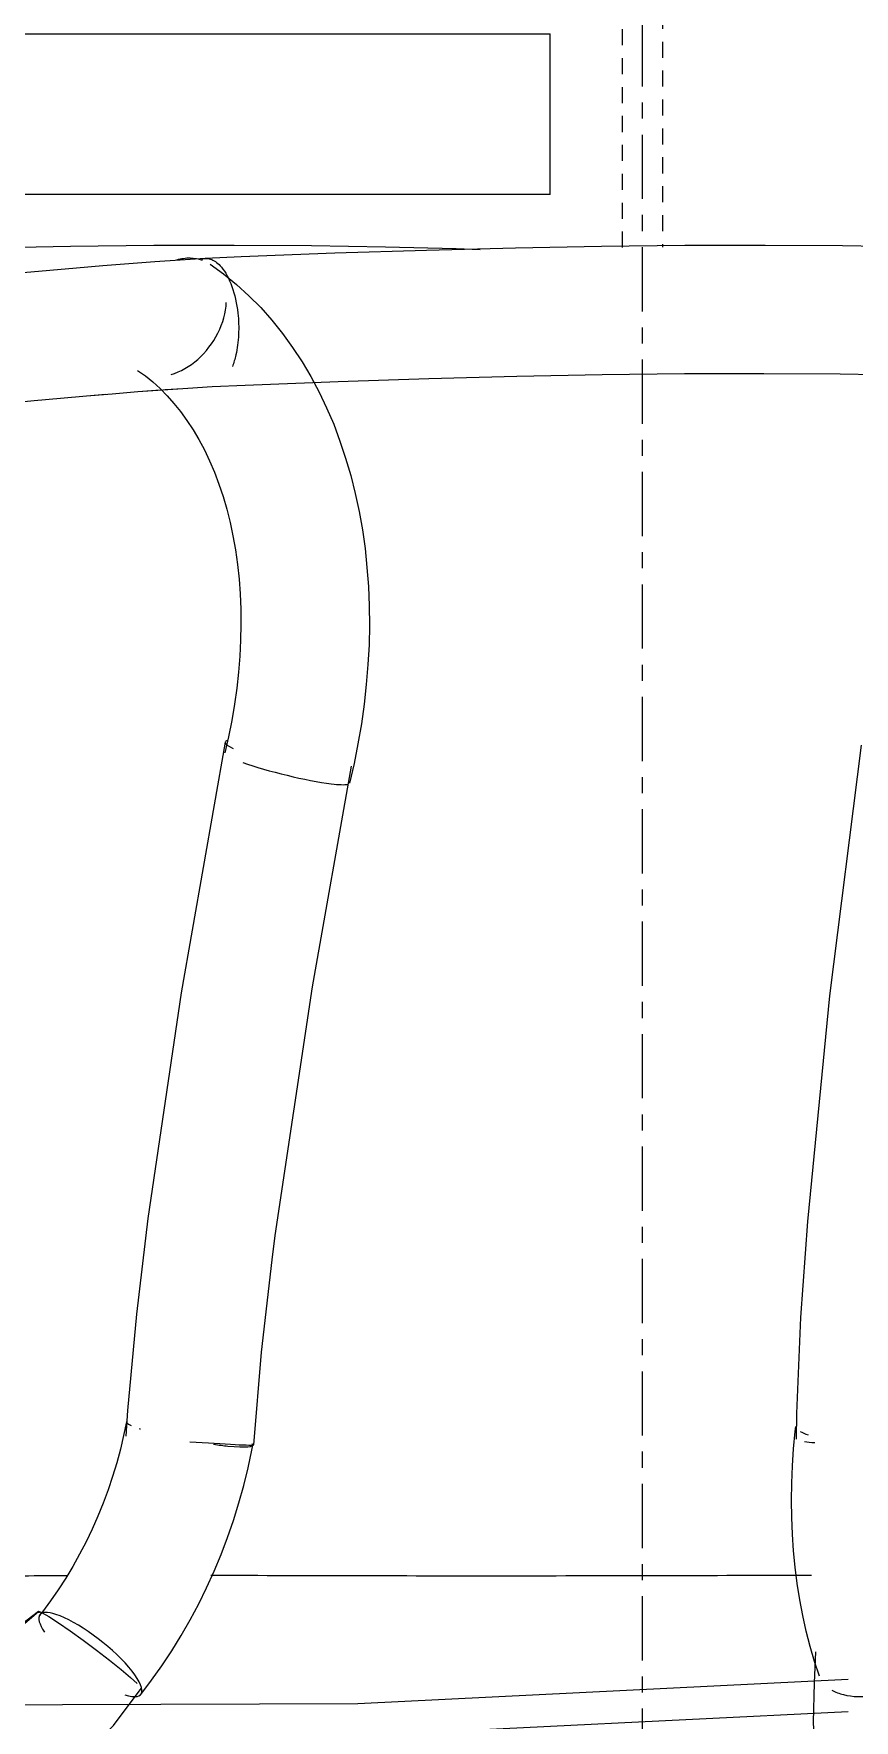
# Model space of a CAD drawing. Header units: inches. Extents: x -23565 to -21, y -324 to 853.
# Drawn here: x -11059.2 to -11052.81, y 16.87 to 30 of the extents above; entities that cross this region are included whole.
import ezdxf

# ---------------------------------------------------------------- set-up
doc = ezdxf.new("R2010")
doc.units = ezdxf.units.IN
doc.header["$MEASUREMENT"] = 0
doc.linetypes.add('Grid Line 1_2_', pattern=[0.875, 0.5, -0.125, 0.125, -0.125])
doc.linetypes.add('Hidden 1_8_', pattern=[0.1875, 0.125, -0.0625])
for name, color, linetype, lineweight in [('I-FURN', 30, 'Continuous', 13), ('S-COLS', 52, 'Continuous', 13), ('S-GRID', 1, 'Continuous', 9)]:
    doc.layers.add(name, color=color, linetype=linetype, lineweight=lineweight)

# ---------------------------------------------------------------- blocks, each defined once
blk = doc.blocks.new('HermanMiller_Collection_Air-Chair_SideChair_Arms - Arms-V73-Building Section - North_South looking East _ Lounge')
at = {"layer": 'I-FURN', "color": 8, "lineweight": 9, "flags": 128}
blk.add_lwpolyline([(22541.788, 28.319), (22541.603, 28.326), (22541.053, 28.34), (22540.476, 28.35), (22539.874, 28.353), (22539.248, 28.352), (22538.6, 28.345), (22537.929, 28.332), (22537.236, 28.314), (22536.524, 28.291), (22535.793, 28.263), (22535.516, 28.251)], dxfattribs=at)
at = {"layer": 'I-FURN', "color": 8, "lineweight": 9}
blk.add_open_spline([(22535.558, 18.003), (22536.339, 18), (22537.357, 17.997), (22538.346, 17.999), (22538.579, 18)], degree=3, knots=[-0.9089628, -0.9089628, -0.9089628, -0.9089628, -0.5, -0.3728124, -0.3728124, -0.3728124, -0.3728124], dxfattribs=at)
blk = doc.blocks.new('Falcon 7700 Series Pedestal Base - 36_ Square Top x 30_ - Wheelchair Height-460525-Building Section - North_South looking East _ Lounge')
at = {"layer": 'I-FURN', "color": 8, "lineweight": 9}
for p, q in [((22422.053, 30), (22447.509, 30)), ((22447.509, 28.75), (22447.509, 30)), ((22447.509, 28.75), (22422.053, 28.75))]:
    blk.add_line(p, q, dxfattribs=at)
blk = doc.blocks.new('HermanMiller_Collection_Air-Chair_SideChair_Arms - Arms-V79-Building Section - North_South looking East _ Lounge')
at = {"layer": 'I-FURN', "color": 8, "lineweight": 9}
for p, q in [((22539.474, 27.237), (22539.337, 27.228)), ((22539.855, 24.655), (22539.83, 24.529)), ((22538.353, 17.721), (22538.353, 17.711)), ((22538.38, 17.711), (22538.353, 17.721))]:
    blk.add_line(p, q, dxfattribs=at)
at = {"layer": 'I-FURN', "color": 8, "lineweight": 9, "flags": 128}
for points in [[(22547.228, 28.25), (22546.759, 28.28), (22546.262, 28.306), (22545.738, 28.326), (22545.187, 28.34), (22544.611, 28.35), (22544.009, 28.353), (22543.383, 28.352), (22542.734, 28.345), (22542.063, 28.332), (22541.371, 28.314), (22540.659, 28.291), (22539.928, 28.263), (22539.651, 28.251)], [(22539.649, 28.251), (22539.454, 28.238), (22539.256, 28.224), (22539.055, 28.209), (22538.852, 28.193), (22538.646, 28.176), (22538.439, 28.158), (22538.231, 28.139), (22538.022, 28.118), (22537.812, 28.097), (22537.601, 28.075)], [(22538.876, 27.192), (22538.725, 27.179), (22538.522, 27.162), (22538.318, 27.143)], [(22539.302, 27.225), (22539.124, 27.212), (22538.925, 27.196)], [(22539.507, 26.991), (22539.554, 26.918), (22539.6, 26.842)], [(22539.817, 26.299), (22539.843, 26.196), (22539.865, 26.091), (22539.885, 25.982), (22539.9, 25.87), (22539.912, 25.756), (22539.921, 25.64), (22539.926, 25.521), (22539.927, 25.401), (22539.924, 25.279), (22539.918, 25.156), (22539.908, 25.032)], [(22539.804, 24.486), (22539.462, 22.535), (22539.203, 20.78)], [(22539.203, 20.78), (22539.113, 20.034), (22539.045, 19.284), (22539.03, 19.086)], [(22539.035, 19.197), (22539.014, 19.09), (22538.989, 18.983), (22538.96, 18.877), (22538.928, 18.771), (22538.893, 18.667)], [(22538.855, 18.563), (22538.814, 18.461), (22538.769, 18.361), (22538.722, 18.262), (22538.671, 18.166), (22538.618, 18.071), (22538.563, 17.979)], [(22538.525, 17.921), (22538.504, 17.889), (22538.444, 17.802), (22538.381, 17.718), (22538.362, 17.694)], [(22538.35, 17.72), (22538.131, 17.551), (22538.017, 17.492)]]:
    blk.add_lwpolyline(points, dxfattribs=at)
at = {"layer": 'I-FURN', "color": 8, "lineweight": 9}
for centre, major_axis, ratio, start_param, end_param in [((22539.405, 27.793), (0.282, 0.413), 0.716528, 0.447546, 0.709345), ((22540.295, 24.392), (-0.491, 0.093), 0.137076, 6.030341, 6.283185), ((22539.527, 19.106), (-0.492, 0.091), 0.107353, 6.170071, 6.431871), ((22538.755, 17.385), (-0.393, 0.31), 0.26753, 0, 0.154175), ((22538.755, 17.385), (-0.393, 0.31), 0.26753, 5.913762, 6.175561)]:
    blk.add_ellipse(centre, major_axis=major_axis, ratio=ratio, start_param=start_param, end_param=end_param, dxfattribs=at)
blk.add_open_spline([(22539.651, 28.251), (22539.65, 28.251), (22539.65, 28.251), (22539.649, 28.25)], degree=3, dxfattribs=at)
blk = doc.blocks.new('HermanMiller_Collection_Air-Chair_SideChair_Arms - Arms-V80-Building Section - North_South looking East _ Lounge')
at = {"layer": 'I-FURN', "color": 8, "lineweight": 9}
blk.add_line((22538.353, 17.711), (22538.353, 17.721), dxfattribs=at)
at = {"layer": 'I-FURN', "color": 8, "lineweight": 9, "flags": 128}
for points in [[(22547.228, 28.25), (22546.759, 28.28), (22546.262, 28.306), (22545.738, 28.326), (22545.187, 28.34), (22544.611, 28.35), (22544.009, 28.353), (22543.383, 28.352), (22542.734, 28.345), (22542.063, 28.332), (22541.371, 28.314), (22540.659, 28.291), (22539.928, 28.263), (22539.651, 28.251)], [(22539.649, 28.251), (22539.454, 28.238), (22539.256, 28.224), (22539.055, 28.209), (22538.852, 28.193), (22538.646, 28.176), (22538.439, 28.158), (22538.231, 28.139), (22538.022, 28.118), (22537.812, 28.097), (22537.601, 28.075), (22537.526, 28.066)], [(22539.688, 28.206), (22539.792, 28.13), (22539.893, 28.048), (22539.989, 27.961), (22540.081, 27.868), (22540.168, 27.77), (22540.251, 27.667), (22540.329, 27.559), (22540.403, 27.447), (22540.472, 27.331), (22540.535, 27.211), (22540.594, 27.088), (22540.649, 26.961), (22540.698, 26.83), (22540.742, 26.697), (22540.782, 26.561), (22540.817, 26.422), (22540.847, 26.281), (22540.872, 26.138), (22540.893, 25.993), (22540.908, 25.845), (22540.919, 25.697), (22540.925, 25.547), (22540.927, 25.395), (22540.924, 25.243), (22540.916, 25.09), (22540.903, 24.936), (22540.886, 24.782), (22540.865, 24.628), (22540.838, 24.474), (22540.808, 24.32), (22540.773, 24.167)], [(22539.123, 27.38), (22539.183, 27.337), (22539.241, 27.29), (22539.297, 27.239), (22539.352, 27.183), (22539.405, 27.123), (22539.457, 27.059), (22539.507, 26.991), (22539.554, 26.918), (22539.6, 26.842), (22539.643, 26.761), (22539.683, 26.676), (22539.721, 26.587), (22539.756, 26.495), (22539.788, 26.399), (22539.817, 26.299), (22539.843, 26.196), (22539.865, 26.091), (22539.885, 25.982), (22539.9, 25.87), (22539.912, 25.756), (22539.921, 25.64), (22539.926, 25.521), (22539.927, 25.401), (22539.924, 25.279), (22539.918, 25.156), (22539.908, 25.032), (22539.894, 24.907), (22539.876, 24.781), (22539.855, 24.655), (22539.83, 24.529), (22539.801, 24.402)], [(22547.148, 27.253), (22546.694, 27.283), (22546.211, 27.307), (22545.698, 27.327), (22545.158, 27.341), (22544.591, 27.35), (22543.998, 27.353), (22543.381, 27.352), (22542.739, 27.344), (22542.075, 27.332), (22541.39, 27.314), (22540.684, 27.291), (22539.959, 27.263), (22539.702, 27.252)], [(22539.704, 27.252), (22539.513, 27.24), (22539.32, 27.226), (22539.124, 27.212), (22538.925, 27.196), (22538.725, 27.179), (22538.522, 27.162), (22538.318, 27.143), (22538.113, 27.123), (22537.908, 27.102), (22537.702, 27.08), (22537.635, 27.072)], [(22539.804, 24.486), (22539.462, 22.535), (22539.203, 20.78)], [(22544.755, 24.462), (22544.509, 22.511), (22544.337, 20.756)], [(22540.194, 20.647), (22540.483, 22.582), (22540.787, 24.299)], [(22539.203, 20.78), (22539.113, 20.034), (22539.045, 19.284), (22539.03, 19.086)], [(22544.337, 20.756), (22544.284, 20.009), (22544.252, 19.26), (22544.248, 19.062)], [(22540.028, 19.017), (22540.088, 19.739), (22540.169, 20.458), (22540.194, 20.647)], [(22539.035, 19.197), (22539.014, 19.09), (22538.989, 18.983), (22538.96, 18.877), (22538.928, 18.771), (22538.893, 18.667), (22538.855, 18.563), (22538.814, 18.461), (22538.769, 18.361), (22538.722, 18.262), (22538.671, 18.166), (22538.618, 18.071), (22538.563, 17.979), (22538.504, 17.889), (22538.444, 17.802), (22538.381, 17.718), (22538.362, 17.694)], [(22544.43, 17.218), (22544.392, 17.332), (22544.358, 17.448), (22544.327, 17.567), (22544.301, 17.688), (22544.277, 17.812), (22544.258, 17.937), (22544.242, 18.064), (22544.229, 18.192), (22544.221, 18.322), (22544.215, 18.453), (22544.214, 18.585), (22544.215, 18.719), (22544.221, 18.853), (22544.229, 18.987), (22544.241, 19.122), (22544.246, 19.161)], [(22539.147, 17.075), (22539.231, 17.185), (22539.312, 17.298), (22539.389, 17.414), (22539.462, 17.533), (22539.532, 17.655), (22539.598, 17.779), (22539.66, 17.905), (22539.718, 18.033), (22539.773, 18.164), (22539.823, 18.296), (22539.869, 18.429), (22539.911, 18.565), (22539.949, 18.701), (22539.982, 18.838), (22540.011, 18.976), (22540.019, 19.015)], [(22538.353, 17.721), (22538.38, 17.711), (22538.432, 17.681), (22538.506, 17.633), (22538.597, 17.57), (22538.698, 17.498), (22538.802, 17.42)], [(22535.931, 17.091), (22537.599, 17.316), (22538.017, 17.486), (22538.241, 17.627), (22538.35, 17.72)], [(22538.802, 17.42), (22538.903, 17.342), (22538.994, 17.27), (22539.068, 17.207), (22539.12, 17.159)], [(22544.513, 16.024), (22544.405, 16.433), (22544.384, 16.858), (22544.391, 17.166), (22544.403, 17.406)], [(22528.59, 17.307), (22534.704, 16.983), (22540.838, 17.005), (22544.655, 17.193)], [(22536.062, 15.597), (22537.651, 15.991), (22538.634, 16.544), (22538.935, 16.833), (22539.15, 17.12)], [(22528.587, 17.056), (22534.715, 16.732), (22540.863, 16.755), (22544.655, 16.943)]]:
    blk.add_lwpolyline(points, dxfattribs=at)
at = {"layer": 'I-FURN', "color": 8, "lineweight": 9}
for centre, major_axis, ratio, start_param, end_param in [((22539.405, 27.793), (0.282, 0.413), 0.716528, 0.185746, 0.709345), ((22539.405, 27.793), (0.282, 0.413), 0.716528, 4.898135, 5.421734), ((22539.405, 27.793), (0.282, 0.413), 0.716528, 3.850938, 4.898135), ((22540.295, 24.392), (-0.491, 0.093), 0.137076, 0.008955, 0.532553), ((22540.295, 24.392), (-0.491, 0.093), 0.137076, 6.030341, 6.283185), ((22540.287, 24.285), (-0.486, 0.118), 0.11091, 0.809563, 2.380359), ((22540.287, 24.285), (-0.486, 0.118), 0.11091, 2.380359, 2.903958), ((22540.287, 24.285), (-0.486, 0.118), 0.11091, 3.141593, 3.165757), ((22539.527, 19.106), (-0.492, 0.091), 0.107353, 6.170071, 6.69367), ((22539.527, 19.106), (-0.492, 0.091), 0.107353, 0.672284, 0.70069), ((22539.529, 19.052), (-0.499, 0.035), 0.020295, 1.570393, 2.355791), ((22544.743, 19.106), (-0.497, 0.055), 0.180952, 0.394781, 0.656581), ((22544.747, 19.052), (-0.5, 0.01), 0.069551, 0.525417, 0.787217), ((22539.527, 19.106), (-0.492, 0.091), 0.107353, 1.981281, 2.24308), ((22539.527, 19.106), (-0.492, 0.091), 0.107353, 2.24308, 3.290278), ((22539.529, 19.052), (-0.499, 0.035), 0.020295, 2.355791, 3.141189), ((22539.529, 19.052), (-0.499, 0.035), 0.020295, 3.141593, 3.402989), ((22538.755, 17.385), (-0.393, 0.31), 0.26753, 5.651962, 6.960959), ((22538.755, 17.385), (-0.393, 0.31), 0.26753, 4.081166, 5.651962), ((22538.755, 17.385), (-0.393, 0.31), 0.26753, 2.51037, 4.081166), ((22544.902, 17.385), (0.471, 0.167), 0.596783, 3.611369, 3.873168), ((22544.902, 17.385), (0.471, 0.167), 0.596783, 3.873168, 4.920366)]:
    blk.add_ellipse(centre, major_axis=major_axis, ratio=ratio, start_param=start_param, end_param=end_param, dxfattribs=at)
for points, knots in [([(22539.622, 28.245), (22539.647, 28.254), (22539.7, 28.251), (22539.785, 28.185), (22539.863, 28.042), (22539.895, 27.899), (22539.903, 27.825)], [-1, -1, -1, -1, -0.785714, -0.571429, -0.285714, 0, 0, 0, 0]), ([(22539.903, 27.825), (22539.909, 27.77), (22539.913, 27.656), (22539.894, 27.514), (22539.871, 27.438), (22539.86, 27.411)], [-1, -1, -1, -1, -0.7857143, -0.5714286, -0.4285714, -0.4285714, -0.4285714, -0.4285714]), ([(22539.692, 18.003), (22540.474, 18), (22542.054, 17.997), (22543.59, 18.001), (22544.368, 18.004)], [-0.9089628, -0.9089628, -0.9089628, -0.9089628, -0.5, -0.0731199, -0.0731199, -0.0731199, -0.0731199])]:
    blk.add_open_spline(points, degree=3, knots=knots, dxfattribs=at)
blk = doc.blocks.new('W-Wide Flange-Column - B2_B-1401040-Building Section - North_South looking East _ Lounge')
at = {"layer": 'S-COLS', "color": 8, "linetype": 'Hidden 1_8_', "lineweight": 9}
for p, q in [((22542.897, 28.335), (22542.897, 141.088)), ((22543.209, 141.088), (22543.209, 28.339))]:
    blk.add_line(p, q, dxfattribs=at)

msp = doc.modelspace()

# ---------------------------------------------------------------- linework, layer by layer
at = {"layer": 'S-GRID', "linetype": 'Grid Line 1_2_'}
msp.add_line((-11054.45635, -273.16081), (-11054.45635, 738.65708), dxfattribs=at)
msp.add_line((-11054.45635, -273.16081), (-11054.45635, 738.65708), dxfattribs=at)

# ---------------------------------------------------------------- block references
at = {"layer": 'I-FURN', "color": 8, "lineweight": 9}
for name, p in [('Falcon 7700 Series Pedestal Base - 36_ Square Top x 30_ - Wheelchair Height-460525-Building Section - North_South looking East _ Lounge', (-33502.68288, 0)), ('HermanMiller_Collection_Air-Chair_SideChair_Arms - Arms-V73-Building Section - North_South looking East _ Lounge', (-33597.50916, 0)), ('HermanMiller_Collection_Air-Chair_SideChair_Arms - Arms-V80-Building Section - North_South looking East _ Lounge', (-33597.50916, 0)), ('HermanMiller_Collection_Air-Chair_SideChair_Arms - Arms-V79-Building Section - North_South looking East _ Lounge', (-33597.50916, 0))]:
    msp.add_blockref(name, p, dxfattribs=at)
at = {"layer": 'S-COLS', "color": 8, "linetype": 'Hidden 1_8_', "lineweight": 9}
msp.add_blockref('W-Wide Flange-Column - B2_B-1401040-Building Section - North_South looking East _ Lounge', (-33597.50916, 0), dxfattribs=at)

doc.saveas('drawing.dxf')
